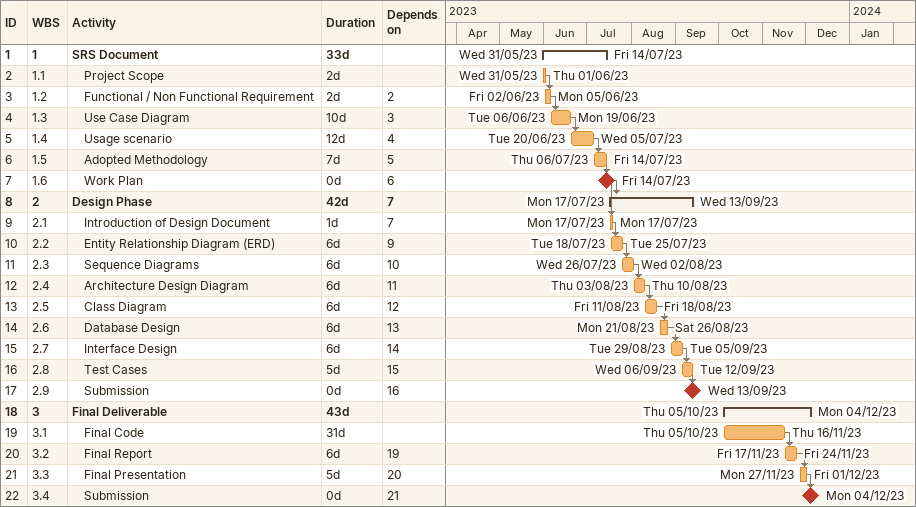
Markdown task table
| ID | WBS | Task | Duration | Start | Finish | Predecessors |
|---|---|---|---|---|---|---|
| 1 | 1 | **SRS Document** | 33d | 2023-05-31 | 2023-07-14 |  |
| 2 | 1.1 | Project Scope | 2d | 2023-05-31 | 2023-06-01 |  |
| 3 | 1.2 | Functional / Non Functional Requirement | 2d | 2023-06-02 | 2023-06-05 | 2 |
| 4 | 1.3 | Use Case Diagram | 10d | 2023-06-06 | 2023-06-19 | 3 |
| 5 | 1.4 | Usage scenario | 12d | 2023-06-20 | 2023-07-05 | 4 |
| 6 | 1.5 | Adopted Methodology | 7d | 2023-07-06 | 2023-07-14 | 5 |
| 7 | 1.6 | Work Plan | 0d | 2023-07-14 | 2023-07-14 | 6 |
| 8 | 2 | **Design Phase** | 42d | 2023-07-17 | 2023-09-13 | 7 |
| 9 | 2.1 | Introduction of Design Document | 1d | 2023-07-17 | 2023-07-17 | 7 |
| 10 | 2.2 | Entity Relationship Diagram (ERD) | 6d | 2023-07-18 | 2023-07-25 | 9 |
| 11 | 2.3 | Sequence Diagrams | 6d | 2023-07-26 | 2023-08-02 | 10 |
| 12 | 2.4 | Architecture Design Diagram | 6d | 2023-08-03 | 2023-08-10 | 11 |
| 13 | 2.5 | Class Diagram | 6d | 2023-08-11 | 2023-08-18 | 12 |
| 14 | 2.6 | Database Design | 6d | 2023-08-21 | 2023-08-26 | 13 |
| 15 | 2.7 | Interface Design | 6d | 2023-08-29 | 2023-09-05 | 14 |
| 16 | 2.8 | Test Cases | 5d | 2023-09-06 | 2023-09-12 | 15 |
| 17 | 2.9 | Submission | 0d | 2023-09-13 | 2023-09-13 | 16 |
| 18 | 3 | **Final Deliverable** | 43d | 2023-10-05 | 2023-12-04 |  |
| 19 | 3.1 | Final Code | 31d | 2023-10-05 | 2023-11-16 |  |
| 20 | 3.2 | Final Report | 6d | 2023-11-17 | 2023-11-24 | 19 |
| 21 | 3.3 | Final Presentation | 5d | 2023-11-27 | 2023-12-01 | 20 |
| 22 | 3.4 | Submission | 0d | 2023-12-04 | 2023-12-04 | 21 |
